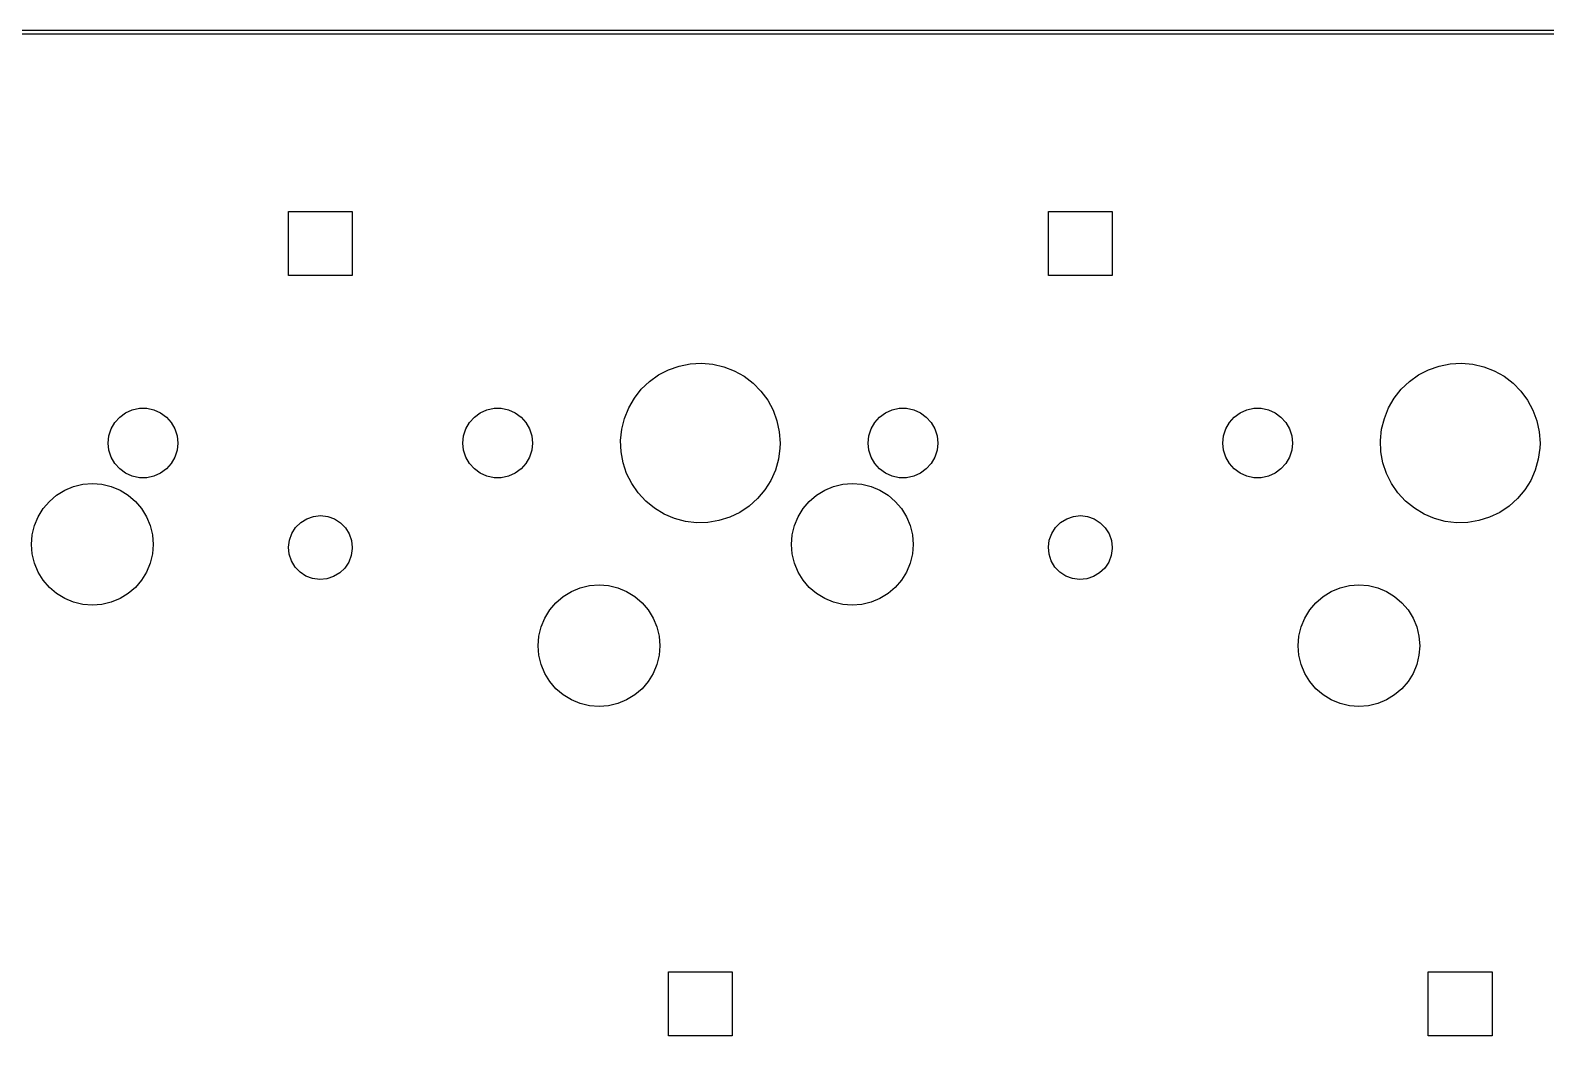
# Model space of a CAD drawing. Extents: x 64 to 386, y -179 to -50.
# Drawn here: x 217.64 to 255.63, y -75.65 to -50.46 of the extents above; entities that cross this region are included whole.
import ezdxf

# ---------------------------------------------------------------- set-up
doc = ezdxf.new("R2010")
doc.units = 0
doc.layers.add('BLACK', color=7, linetype='CONTINUOUS')

msp = doc.modelspace()

# ---------------------------------------------------------------- linework, layer by layer
at = {"layer": 'BLACK', "linetype": 'CONTINUOUS'}
for p, q in [((69.04, -50.46), (380.87, -50.46)), ((380.87, -50.56), (69.04, -50.56)), ((224.11, -56.6), (224.11, -55)), ((224.11, -55), (225.71, -55)), ((225.71, -55), (225.71, -56.6)), ((243.16, -56.6), (243.16, -55)), ((243.16, -55), (244.76, -55)), ((244.76, -55), (244.76, -56.6)), ((225.71, -56.6), (224.11, -56.6)), ((244.76, -56.6), (243.16, -56.6)), ((233.641, -58.9645), (233.907, -58.8709)), ((233.907, -58.8709), (234.184, -58.8158)), ((234.184, -58.8158), (234.466, -58.8002)), ((234.466, -58.8002), (234.748, -58.8246)), ((234.748, -58.8246), (235.023, -58.8884)), ((252.691, -58.9645), (252.957, -58.8709)), ((252.957, -58.8709), (253.234, -58.8158)), ((253.234, -58.8158), (253.516, -58.8002)), ((253.516, -58.8002), (253.798, -58.8246)), ((253.798, -58.8246), (254.073, -58.8884)), ((232.956, -59.454), (233.16, -59.259)), ((233.16, -59.259), (233.39, -59.0947)), ((233.39, -59.0947), (233.641, -58.9645)), ((235.023, -58.8884), (235.287, -58.9903)), ((235.287, -58.9903), (235.533, -59.1284)), ((235.533, -59.1284), (235.758, -59.2998)), ((252.006, -59.454), (252.21, -59.259)), ((252.21, -59.259), (252.44, -59.0947)), ((252.44, -59.0947), (252.691, -58.9645)), ((254.073, -58.8884), (254.337, -58.9903)), ((254.337, -58.9903), (254.583, -59.1284)), ((254.583, -59.1284), (254.808, -59.2998)), ((232.781, -59.6758), (232.956, -59.454)), ((235.758, -59.2998), (235.956, -59.5011)), ((235.956, -59.5011), (236.124, -59.7283)), ((251.831, -59.6758), (252.006, -59.454)), ((254.808, -59.2998), (255.006, -59.5011)), ((255.006, -59.5011), (255.174, -59.7283)), ((220.028, -60.0422), (220.195, -59.9678)), ((220.195, -59.9678), (220.374, -59.9298)), ((220.374, -59.9298), (220.556, -59.9298)), ((220.556, -59.9298), (220.735, -59.9678)), ((220.735, -59.9678), (220.903, -60.0422)), ((228.917, -60.0422), (229.085, -59.9678)), ((229.085, -59.9678), (229.264, -59.9298)), ((229.264, -59.9298), (229.446, -59.9298)), ((229.446, -59.9298), (229.625, -59.9678)), ((229.625, -59.9678), (229.792, -60.0422)), ((232.533, -60.182), (232.639, -59.9201)), ((232.639, -59.9201), (232.781, -59.6758)), ((236.124, -59.7283), (236.258, -59.977)), ((236.258, -59.977), (236.356, -60.242)), ((239.077, -60.0422), (239.245, -59.9678)), ((239.245, -59.9678), (239.424, -59.9298)), ((239.424, -59.9298), (239.606, -59.9298)), ((239.606, -59.9298), (239.785, -59.9678)), ((239.785, -59.9678), (239.952, -60.0422)), ((247.968, -60.0422), (248.135, -59.9678)), ((248.135, -59.9678), (248.314, -59.9298)), ((248.314, -59.9298), (248.496, -59.9298)), ((248.496, -59.9298), (248.675, -59.9678)), ((248.675, -59.9678), (248.843, -60.0422)), ((251.583, -60.182), (251.689, -59.9201)), ((251.689, -59.9201), (251.831, -59.6758)), ((255.174, -59.7283), (255.308, -59.977)), ((255.308, -59.977), (255.406, -60.242)), ((219.666, -60.4441), (219.757, -60.2857)), ((219.757, -60.2857), (219.88, -60.1497)), ((219.88, -60.1497), (220.028, -60.0422)), ((220.903, -60.0422), (221.05, -60.1497)), ((221.05, -60.1497), (221.173, -60.2857)), ((221.173, -60.2857), (221.264, -60.4441)), ((228.556, -60.4441), (228.647, -60.2857)), ((228.647, -60.2857), (228.77, -60.1497)), ((228.77, -60.1497), (228.917, -60.0422)), ((229.792, -60.0422), (229.94, -60.1497)), ((229.94, -60.1497), (230.063, -60.2857)), ((230.063, -60.2857), (230.154, -60.4441)), ((232.465, -60.4561), (232.533, -60.182)), ((236.356, -60.242), (236.415, -60.5182)), ((238.716, -60.4441), (238.807, -60.2857)), ((238.807, -60.2857), (238.93, -60.1497)), ((238.93, -60.1497), (239.077, -60.0422)), ((239.952, -60.0422), (240.1, -60.1497)), ((240.1, -60.1497), (240.223, -60.2857)), ((240.223, -60.2857), (240.314, -60.4441)), ((247.606, -60.4441), (247.697, -60.2857)), ((247.697, -60.2857), (247.82, -60.1497)), ((247.82, -60.1497), (247.968, -60.0422)), ((248.843, -60.0422), (248.99, -60.1497)), ((248.99, -60.1497), (249.113, -60.2857)), ((249.113, -60.2857), (249.204, -60.4441)), ((251.515, -60.4561), (251.583, -60.182)), ((255.406, -60.242), (255.465, -60.5182)), ((219.59, -60.8), (219.609, -60.6181)), ((219.609, -60.6181), (219.666, -60.4441)), ((221.264, -60.4441), (221.321, -60.6181)), ((221.321, -60.6181), (221.34, -60.8)), ((228.48, -60.8), (228.499, -60.6181)), ((228.499, -60.6181), (228.556, -60.4441)), ((230.154, -60.4441), (230.211, -60.6181)), ((230.211, -60.6181), (230.23, -60.8)), ((232.436, -60.7372), (232.465, -60.4561)), ((232.447, -61.0195), (232.436, -60.7372)), ((236.415, -60.5182), (236.435, -60.8)), ((238.64, -60.8), (238.659, -60.6181)), ((238.659, -60.6181), (238.716, -60.4441)), ((240.314, -60.4441), (240.371, -60.6181)), ((240.371, -60.6181), (240.39, -60.8)), ((247.53, -60.8), (247.549, -60.6181)), ((247.549, -60.6181), (247.606, -60.4441)), ((249.204, -60.4441), (249.261, -60.6181)), ((249.261, -60.6181), (249.28, -60.8)), ((251.486, -60.7372), (251.515, -60.4561)), ((251.497, -61.0195), (251.486, -60.7372)), ((255.465, -60.5182), (255.485, -60.8)), ((219.609, -60.9819), (219.59, -60.8)), ((219.666, -61.1559), (219.609, -60.9819)), ((219.757, -61.3143), (219.666, -61.1559)), ((221.264, -61.1559), (221.173, -61.3143)), ((221.321, -60.9819), (221.264, -61.1559)), ((221.34, -60.8), (221.321, -60.9819)), ((228.499, -60.9819), (228.48, -60.8)), ((228.556, -61.1559), (228.499, -60.9819)), ((228.647, -61.3143), (228.556, -61.1559)), ((230.154, -61.1559), (230.063, -61.3143)), ((230.211, -60.9819), (230.154, -61.1559)), ((230.23, -60.8), (230.211, -60.9819)), ((232.498, -61.2974), (232.447, -61.0195)), ((236.431, -60.9256), (236.393, -61.2056)), ((236.435, -60.8), (236.431, -60.9256)), ((238.659, -60.9819), (238.64, -60.8)), ((238.716, -61.1559), (238.659, -60.9819)), ((238.807, -61.3143), (238.716, -61.1559)), ((240.314, -61.1559), (240.223, -61.3143)), ((240.371, -60.9819), (240.314, -61.1559)), ((240.39, -60.8), (240.371, -60.9819)), ((247.549, -60.9819), (247.53, -60.8)), ((247.606, -61.1559), (247.549, -60.9819)), ((247.697, -61.3143), (247.606, -61.1559)), ((249.204, -61.1559), (249.113, -61.3143)), ((249.261, -60.9819), (249.204, -61.1559)), ((249.28, -60.8), (249.261, -60.9819)), ((251.548, -61.2974), (251.497, -61.0195)), ((255.481, -60.9256), (255.443, -61.2056)), ((255.485, -60.8), (255.481, -60.9256)), ((219.88, -61.4503), (219.757, -61.3143)), ((220.028, -61.5578), (219.88, -61.4503)), ((221.05, -61.4503), (220.903, -61.5578)), ((221.173, -61.3143), (221.05, -61.4503)), ((228.77, -61.4503), (228.647, -61.3143)), ((228.917, -61.5578), (228.77, -61.4503)), ((229.94, -61.4503), (229.792, -61.5578)), ((230.063, -61.3143), (229.94, -61.4503)), ((232.587, -61.5654), (232.498, -61.2974)), ((236.317, -61.4775), (236.203, -61.7359)), ((236.393, -61.2056), (236.317, -61.4775)), ((238.93, -61.4503), (238.807, -61.3143)), ((239.077, -61.5578), (238.93, -61.4503)), ((240.1, -61.4503), (239.952, -61.5578)), ((240.223, -61.3143), (240.1, -61.4503)), ((247.82, -61.4503), (247.697, -61.3143)), ((247.968, -61.5578), (247.82, -61.4503)), ((248.99, -61.4503), (248.843, -61.5578)), ((249.113, -61.3143), (248.99, -61.4503)), ((251.637, -61.5654), (251.548, -61.2974)), ((255.367, -61.4775), (255.253, -61.7359)), ((255.443, -61.2056), (255.367, -61.4775)), ((218.503, -61.9812), (218.724, -61.8896)), ((218.724, -61.8896), (218.956, -61.8338)), ((218.956, -61.8338), (219.195, -61.815)), ((219.195, -61.815), (219.434, -61.8338)), ((219.434, -61.8338), (219.666, -61.8896)), ((219.666, -61.8896), (219.887, -61.9812)), ((220.195, -61.6322), (220.028, -61.5578)), ((220.374, -61.6702), (220.195, -61.6322)), ((220.556, -61.6702), (220.374, -61.6702)), ((220.735, -61.6322), (220.556, -61.6702)), ((220.903, -61.5578), (220.735, -61.6322)), ((229.085, -61.6322), (228.917, -61.5578)), ((229.264, -61.6702), (229.085, -61.6322)), ((229.446, -61.6702), (229.264, -61.6702)), ((229.625, -61.6322), (229.446, -61.6702)), ((229.792, -61.5578), (229.625, -61.6322)), ((232.714, -61.8181), (232.587, -61.5654)), ((232.874, -62.0505), (232.714, -61.8181)), ((236.203, -61.7359), (236.053, -61.9756)), ((237.553, -61.9812), (237.774, -61.8896)), ((237.774, -61.8896), (238.006, -61.8338)), ((238.006, -61.8338), (238.245, -61.815)), ((238.245, -61.815), (238.484, -61.8338)), ((238.484, -61.8338), (238.716, -61.8896)), ((238.716, -61.8896), (238.937, -61.9812)), ((239.245, -61.6322), (239.077, -61.5578)), ((239.424, -61.6702), (239.245, -61.6322)), ((239.606, -61.6702), (239.424, -61.6702)), ((239.785, -61.6322), (239.606, -61.6702)), ((239.952, -61.5578), (239.785, -61.6322)), ((248.135, -61.6322), (247.968, -61.5578)), ((248.314, -61.6702), (248.135, -61.6322)), ((248.496, -61.6702), (248.314, -61.6702)), ((248.675, -61.6322), (248.496, -61.6702)), ((248.843, -61.5578), (248.675, -61.6322)), ((251.764, -61.8181), (251.637, -61.5654)), ((251.924, -62.0505), (251.764, -61.8181)), ((255.253, -61.7359), (255.103, -61.9756)), ((217.961, -62.4436), (218.117, -62.2617)), ((218.117, -62.2617), (218.299, -62.1062)), ((218.299, -62.1062), (218.503, -61.9812)), ((219.887, -61.9812), (220.091, -62.1062)), ((220.091, -62.1062), (220.273, -62.2617)), ((220.273, -62.2617), (220.429, -62.4436)), ((233.066, -62.2579), (232.874, -62.0505)), ((233.285, -62.4363), (233.066, -62.2579)), ((235.871, -62.1918), (235.661, -62.3803)), ((236.053, -61.9756), (235.871, -62.1918)), ((237.011, -62.4436), (237.167, -62.2617)), ((237.167, -62.2617), (237.349, -62.1062)), ((237.349, -62.1062), (237.553, -61.9812)), ((238.937, -61.9812), (239.141, -62.1062)), ((239.141, -62.1062), (239.323, -62.2617)), ((239.323, -62.2617), (239.479, -62.4436)), ((252.116, -62.2579), (251.924, -62.0505)), ((252.335, -62.4363), (252.116, -62.2579)), ((254.921, -62.1918), (254.711, -62.3803)), ((255.103, -61.9756), (254.921, -62.1918)), ((217.745, -62.8687), (217.836, -62.6477)), ((217.836, -62.6477), (217.961, -62.4436)), ((220.429, -62.4436), (220.554, -62.6477)), ((220.554, -62.6477), (220.645, -62.8687)), ((224.569, -62.6961), (224.738, -62.6387)), ((224.738, -62.6387), (224.916, -62.62)), ((224.916, -62.62), (225.093, -62.6411)), ((225.093, -62.6411), (225.261, -62.701)), ((233.527, -62.582), (233.285, -62.4363)), ((233.787, -62.6922), (233.527, -62.582)), ((235.171, -62.6596), (234.902, -62.7447)), ((235.426, -62.5373), (235.171, -62.6596)), ((235.661, -62.3803), (235.426, -62.5373)), ((236.795, -62.8687), (236.886, -62.6477)), ((236.886, -62.6477), (237.011, -62.4436)), ((239.479, -62.4436), (239.604, -62.6477)), ((239.604, -62.6477), (239.695, -62.8687)), ((243.619, -62.6961), (243.788, -62.6387)), ((243.788, -62.6387), (243.966, -62.62)), ((243.966, -62.62), (244.143, -62.6411)), ((244.143, -62.6411), (244.311, -62.701)), ((252.577, -62.582), (252.335, -62.4363)), ((252.837, -62.6922), (252.577, -62.582)), ((254.221, -62.6596), (253.952, -62.7447)), ((254.476, -62.5373), (254.221, -62.6596)), ((254.711, -62.3803), (254.476, -62.5373)), ((217.689, -63.1014), (217.745, -62.8687)), ((220.645, -62.8687), (220.701, -63.1014)), ((224.193, -63.0643), (224.29, -62.9144)), ((224.29, -62.9144), (224.417, -62.7896)), ((224.417, -62.7896), (224.569, -62.6961)), ((225.261, -62.701), (225.411, -62.7965)), ((225.411, -62.7965), (225.537, -62.9231)), ((225.537, -62.9231), (225.631, -63.0743)), ((234.06, -62.7646), (233.787, -62.6922)), ((234.341, -62.7978), (234.06, -62.7646)), ((234.623, -62.7911), (234.341, -62.7978)), ((234.902, -62.7447), (234.623, -62.7911)), ((236.739, -63.1014), (236.795, -62.8687)), ((239.695, -62.8687), (239.751, -63.1014)), ((243.243, -63.0643), (243.34, -62.9144)), ((243.34, -62.9144), (243.467, -62.7896)), ((243.467, -62.7896), (243.619, -62.6961)), ((244.311, -62.701), (244.461, -62.7965)), ((244.461, -62.7965), (244.587, -62.9231)), ((244.587, -62.9231), (244.681, -63.0743)), ((253.11, -62.7646), (252.837, -62.6922)), ((253.391, -62.7978), (253.11, -62.7646)), ((253.673, -62.7911), (253.391, -62.7978)), ((253.952, -62.7447), (253.673, -62.7911)), ((217.67, -63.34), (217.689, -63.1014)), ((217.689, -63.5786), (217.67, -63.34)), ((220.701, -63.1014), (220.72, -63.34)), ((220.72, -63.34), (220.701, -63.5786)), ((224.11, -63.4088), (224.132, -63.2319)), ((224.127, -63.5863), (224.11, -63.4088)), ((224.132, -63.2319), (224.193, -63.0643)), ((225.631, -63.0743), (225.69, -63.2428)), ((225.69, -63.2428), (225.71, -63.42)), ((225.71, -63.42), (225.71, -63.4423)), ((236.72, -63.34), (236.739, -63.1014)), ((236.739, -63.5786), (236.72, -63.34)), ((239.751, -63.1014), (239.77, -63.34)), ((239.77, -63.34), (239.751, -63.5786)), ((243.16, -63.4088), (243.182, -63.2319)), ((243.177, -63.5863), (243.16, -63.4088)), ((243.182, -63.2319), (243.243, -63.0643)), ((244.681, -63.0743), (244.74, -63.2428)), ((244.74, -63.2428), (244.76, -63.42)), ((244.76, -63.42), (244.76, -63.4423)), ((217.745, -63.8113), (217.689, -63.5786)), ((217.836, -64.0323), (217.745, -63.8113)), ((220.645, -63.8113), (220.554, -64.0323)), ((220.701, -63.5786), (220.645, -63.8113)), ((224.184, -63.7556), (224.127, -63.5863)), ((224.276, -63.9081), (224.184, -63.7556)), ((225.622, -63.7857), (225.523, -63.9342)), ((225.685, -63.619), (225.622, -63.7857)), ((225.71, -63.4423), (225.685, -63.619)), ((236.795, -63.8113), (236.739, -63.5786)), ((236.886, -64.0323), (236.795, -63.8113)), ((239.695, -63.8113), (239.604, -64.0323)), ((239.751, -63.5786), (239.695, -63.8113)), ((243.234, -63.7556), (243.177, -63.5863)), ((243.326, -63.9081), (243.234, -63.7556)), ((244.672, -63.7857), (244.573, -63.9342)), ((244.735, -63.619), (244.672, -63.7857)), ((244.76, -63.4423), (244.735, -63.619)), ((217.961, -64.2364), (217.836, -64.0323)), ((220.554, -64.0323), (220.429, -64.2364)), ((224.4, -64.0364), (224.276, -63.9081)), ((224.549, -64.1341), (224.4, -64.0364)), ((224.716, -64.1962), (224.549, -64.1341)), ((224.893, -64.2198), (224.716, -64.1962)), ((225.24, -64.1485), (225.071, -64.2037)), ((225.394, -64.0572), (225.24, -64.1485)), ((225.523, -63.9342), (225.394, -64.0572)), ((237.011, -64.2364), (236.886, -64.0323)), ((239.604, -64.0323), (239.479, -64.2364)), ((243.45, -64.0364), (243.326, -63.9081)), ((243.599, -64.1341), (243.45, -64.0364)), ((243.766, -64.1962), (243.599, -64.1341)), ((243.943, -64.2198), (243.766, -64.1962)), ((244.29, -64.1485), (244.121, -64.2037)), ((244.444, -64.0572), (244.29, -64.1485)), ((244.573, -63.9342), (244.444, -64.0572)), ((218.117, -64.4183), (217.961, -64.2364)), ((218.299, -64.5738), (218.117, -64.4183)), ((218.503, -64.6988), (218.299, -64.5738)), ((220.091, -64.5738), (219.887, -64.6988)), ((220.273, -64.4183), (220.091, -64.5738)), ((220.429, -64.2364), (220.273, -64.4183)), ((225.071, -64.2037), (224.893, -64.2198)), ((230.999, -64.6462), (231.203, -64.5212)), ((231.203, -64.5212), (231.424, -64.4296)), ((231.424, -64.4296), (231.656, -64.3738)), ((231.656, -64.3738), (231.895, -64.355)), ((231.895, -64.355), (232.134, -64.3738)), ((232.134, -64.3738), (232.366, -64.4296)), ((232.366, -64.4296), (232.587, -64.5212)), ((232.587, -64.5212), (232.791, -64.6462)), ((237.167, -64.4183), (237.011, -64.2364)), ((237.349, -64.5738), (237.167, -64.4183)), ((237.553, -64.6988), (237.349, -64.5738)), ((239.141, -64.5738), (238.937, -64.6988)), ((239.323, -64.4183), (239.141, -64.5738)), ((239.479, -64.2364), (239.323, -64.4183)), ((244.121, -64.2037), (243.943, -64.2198)), ((250.049, -64.6462), (250.253, -64.5212)), ((250.253, -64.5212), (250.474, -64.4296)), ((250.474, -64.4296), (250.706, -64.3738)), ((250.706, -64.3738), (250.945, -64.355)), ((250.945, -64.355), (251.184, -64.3738)), ((251.184, -64.3738), (251.416, -64.4296)), ((251.416, -64.4296), (251.637, -64.5212)), ((251.637, -64.5212), (251.841, -64.6462)), ((218.724, -64.7904), (218.503, -64.6988)), ((218.956, -64.8462), (218.724, -64.7904)), ((219.195, -64.865), (218.956, -64.8462)), ((219.434, -64.8462), (219.195, -64.865)), ((219.666, -64.7904), (219.434, -64.8462)), ((219.887, -64.6988), (219.666, -64.7904)), ((230.661, -64.9836), (230.817, -64.8017)), ((230.817, -64.8017), (230.999, -64.6462)), ((232.791, -64.6462), (232.973, -64.8017)), ((232.973, -64.8017), (233.129, -64.9836)), ((237.774, -64.7904), (237.553, -64.6988)), ((238.006, -64.8462), (237.774, -64.7904)), ((238.245, -64.865), (238.006, -64.8462)), ((238.484, -64.8462), (238.245, -64.865)), ((238.716, -64.7904), (238.484, -64.8462)), ((238.937, -64.6988), (238.716, -64.7904)), ((249.711, -64.9836), (249.867, -64.8017)), ((249.867, -64.8017), (250.049, -64.6462)), ((251.841, -64.6462), (252.023, -64.8017)), ((252.023, -64.8017), (252.179, -64.9836)), ((230.445, -65.4087), (230.536, -65.1877)), ((230.536, -65.1877), (230.661, -64.9836)), ((233.129, -64.9836), (233.254, -65.1877)), ((233.254, -65.1877), (233.345, -65.4087)), ((249.495, -65.4087), (249.586, -65.1877)), ((249.586, -65.1877), (249.711, -64.9836)), ((252.179, -64.9836), (252.304, -65.1877)), ((252.304, -65.1877), (252.395, -65.4087)), ((230.37, -65.88), (230.389, -65.6414)), ((230.389, -65.6414), (230.445, -65.4087)), ((233.345, -65.4087), (233.401, -65.6414)), ((233.401, -65.6414), (233.42, -65.88)), ((249.42, -65.88), (249.439, -65.6414)), ((249.439, -65.6414), (249.495, -65.4087)), ((252.395, -65.4087), (252.451, -65.6414)), ((252.451, -65.6414), (252.47, -65.88)), ((230.389, -66.1186), (230.37, -65.88)), ((233.42, -65.88), (233.401, -66.1186)), ((249.439, -66.1186), (249.42, -65.88)), ((252.47, -65.88), (252.451, -66.1186)), ((230.445, -66.3513), (230.389, -66.1186)), ((230.536, -66.5723), (230.445, -66.3513)), ((233.345, -66.3513), (233.254, -66.5723)), ((233.401, -66.1186), (233.345, -66.3513)), ((249.495, -66.3513), (249.439, -66.1186)), ((249.586, -66.5723), (249.495, -66.3513)), ((252.395, -66.3513), (252.304, -66.5723)), ((252.451, -66.1186), (252.395, -66.3513)), ((230.661, -66.7764), (230.536, -66.5723)), ((230.817, -66.9583), (230.661, -66.7764)), ((233.129, -66.7764), (232.973, -66.9583)), ((233.254, -66.5723), (233.129, -66.7764)), ((249.711, -66.7764), (249.586, -66.5723)), ((249.867, -66.9583), (249.711, -66.7764)), ((252.179, -66.7764), (252.023, -66.9583)), ((252.304, -66.5723), (252.179, -66.7764)), ((230.999, -67.1138), (230.817, -66.9583)), ((231.203, -67.2388), (230.999, -67.1138)), ((231.424, -67.3304), (231.203, -67.2388)), ((232.587, -67.2388), (232.366, -67.3304)), ((232.791, -67.1138), (232.587, -67.2388)), ((232.973, -66.9583), (232.791, -67.1138)), ((250.049, -67.1138), (249.867, -66.9583)), ((250.253, -67.2388), (250.049, -67.1138)), ((250.474, -67.3304), (250.253, -67.2388)), ((251.637, -67.2388), (251.416, -67.3304)), ((251.841, -67.1138), (251.637, -67.2388)), ((252.023, -66.9583), (251.841, -67.1138)), ((231.656, -67.3862), (231.424, -67.3304)), ((231.895, -67.405), (231.656, -67.3862)), ((232.134, -67.3862), (231.895, -67.405)), ((232.366, -67.3304), (232.134, -67.3862)), ((250.706, -67.3862), (250.474, -67.3304)), ((250.945, -67.405), (250.706, -67.3862)), ((251.184, -67.3862), (250.945, -67.405)), ((251.416, -67.3304), (251.184, -67.3862)), ((233.635, -75.65), (233.635, -74.05)), ((233.635, -74.05), (235.235, -74.05)), ((235.235, -74.05), (235.235, -75.65)), ((252.685, -75.65), (252.685, -74.05)), ((252.685, -74.05), (254.285, -74.05)), ((254.285, -74.05), (254.285, -75.65)), ((235.235, -75.65), (233.635, -75.65)), ((254.285, -75.65), (252.685, -75.65))]:
    msp.add_line(p, q, dxfattribs=at)

doc.saveas('drawing.dxf')
